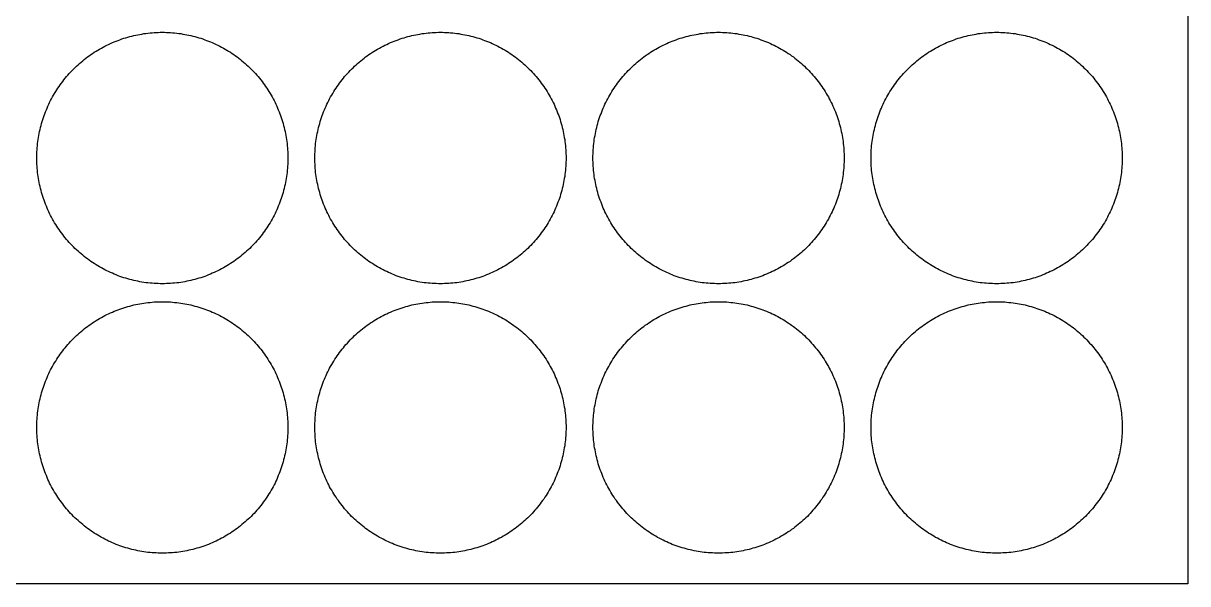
# Model space of a CAD drawing. Extents: x -114 to 114, y -152 to 152.
# Drawn here: x -15.5 to 114.3, y -152.4 to -90 of the extents above; entities that cross this region are included whole.
import ezdxf

# ---------------------------------------------------------------- set-up
doc = ezdxf.new("R2010")
doc.units = 0
doc.layers.get('0').update_dxf_attribs({"linetype": 'CONTINUOUS'})

msp = doc.modelspace()

# ---------------------------------------------------------------- linework, layer by layer
for points in [[(-114.3, -152.4), (-114.3, 152.4), (114.3, 152.4), (114.3, -152.4)], [(-14, -105), (-14, -104.77), (-13.99, -104.54), (-13.98, -104.31), (-13.97, -104.08), (-13.95, -103.85), (-13.93, -103.63), (-13.91, -103.4), (-13.88, -103.17), (-13.85, -102.94), (-13.81, -102.72), (-13.77, -102.49), (-13.73, -102.27), (-13.68, -102.04), (-13.63, -101.82), (-13.58, -101.6), (-13.52, -101.38), (-13.46, -101.15), (-13.4, -100.93), (-13.33, -100.72), (-13.26, -100.5), (-13.18, -100.28), (-13.1, -100.07), (-13.02, -99.85), (-12.93, -99.64), (-12.84, -99.43), (-12.75, -99.22), (-12.66, -99.01), (-12.56, -98.81), (-12.45, -98.6), (-12.35, -98.4), (-12.24, -98.2), (-12.12, -98), (-12.01, -97.8), (-11.89, -97.61), (-11.77, -97.41), (-11.64, -97.22), (-11.51, -97.03), (-11.38, -96.84), (-11.24, -96.66), (-11.11, -96.48), (-10.97, -96.3), (-10.82, -96.12), (-10.67, -95.94), (-10.53, -95.77), (-10.37, -95.6), (-10.22, -95.43), (-10.06, -95.26), (-9.9, -95.1), (-9.74, -94.94), (-9.57, -94.78), (-9.4, -94.63), (-9.23, -94.47), (-9.06, -94.32), (-8.88, -94.18), (-8.7, -94.03), (-8.52, -93.89), (-8.34, -93.75), (-8.15, -93.62), (-7.97, -93.49), (-7.78, -93.36), (-7.59, -93.23), (-7.39, -93.11), (-7.2, -92.99), (-7, -92.87), (-6.8, -92.76), (-6.6, -92.65), (-6.4, -92.55), (-6.19, -92.44), (-5.99, -92.34), (-5.78, -92.25), (-5.57, -92.15), (-5.36, -92.06), (-5.15, -91.98), (-4.93, -91.9), (-4.72, -91.82), (-4.5, -91.74), (-4.28, -91.67), (-4.06, -91.6), (-3.84, -91.54), (-3.62, -91.48), (-3.4, -91.42), (-3.18, -91.37), (-2.96, -91.31), (-2.73, -91.27), (-2.51, -91.23), (-2.28, -91.19), (-2.05, -91.15), (-1.83, -91.12), (-1.6, -91.09), (-1.37, -91.07), (-1.14, -91.05), (-0.92, -91.03), (-0.69, -91.02), (-0.46, -91.01), (-0.23, -91), (0, -91), (0.23, -91), (0.46, -91.01), (0.69, -91.02), (0.92, -91.03), (1.14, -91.05), (1.37, -91.07), (1.6, -91.09), (1.83, -91.12), (2.05, -91.15), (2.28, -91.19), (2.51, -91.23), (2.73, -91.27), (2.96, -91.31), (3.18, -91.37), (3.4, -91.42), (3.62, -91.48), (3.84, -91.54), (4.06, -91.6), (4.28, -91.67), (4.5, -91.74), (4.72, -91.82), (4.93, -91.9), (5.15, -91.98), (5.36, -92.06), (5.57, -92.15), (5.78, -92.25), (5.99, -92.34), (6.19, -92.44), (6.4, -92.55), (6.6, -92.65), (6.8, -92.76), (7, -92.87), (7.2, -92.99), (7.39, -93.11), (7.59, -93.23), (7.78, -93.36), (7.97, -93.49), (8.15, -93.62), (8.34, -93.75), (8.52, -93.89), (8.7, -94.03), (8.88, -94.18), (9.06, -94.32), (9.23, -94.47), (9.4, -94.63), (9.57, -94.78), (9.74, -94.94), (9.9, -95.1), (10.06, -95.26), (10.22, -95.43), (10.37, -95.6), (10.53, -95.77), (10.67, -95.94), (10.82, -96.12), (10.97, -96.3), (11.11, -96.48), (11.24, -96.66), (11.38, -96.84), (11.51, -97.03), (11.64, -97.22), (11.77, -97.41), (11.89, -97.61), (12.01, -97.8), (12.12, -98), (12.24, -98.2), (12.35, -98.4), (12.45, -98.6), (12.56, -98.81), (12.66, -99.01), (12.75, -99.22), (12.84, -99.43), (12.93, -99.64), (13.02, -99.85), (13.1, -100.07), (13.18, -100.28), (13.26, -100.5), (13.33, -100.72), (13.4, -100.93), (13.46, -101.15), (13.52, -101.38), (13.58, -101.6), (13.63, -101.82), (13.68, -102.04), (13.73, -102.27), (13.77, -102.49), (13.81, -102.72), (13.85, -102.94), (13.88, -103.17), (13.91, -103.4), (13.93, -103.63), (13.95, -103.85), (13.97, -104.08), (13.98, -104.31), (13.99, -104.54), (14, -104.77), (14, -105), (14, -105.23), (13.99, -105.46), (13.98, -105.69), (13.97, -105.91), (13.95, -106.14), (13.93, -106.37), (13.91, -106.6), (13.88, -106.83), (13.85, -107.05), (13.81, -107.28), (13.77, -107.5), (13.73, -107.73), (13.68, -107.95), (13.63, -108.18), (13.58, -108.4), (13.52, -108.62), (13.46, -108.84), (13.4, -109.06), (13.33, -109.28), (13.26, -109.5), (13.18, -109.71), (13.1, -109.93), (13.02, -110.14), (12.93, -110.36), (12.84, -110.57), (12.75, -110.78), (12.66, -110.98), (12.56, -111.19), (12.45, -111.4), (12.35, -111.6), (12.24, -111.8), (12.12, -112), (12.01, -112.2), (11.89, -112.39), (11.77, -112.59), (11.64, -112.78), (11.51, -112.97), (11.38, -113.15), (11.24, -113.34), (11.11, -113.52), (10.97, -113.7), (10.82, -113.88), (10.67, -114.06), (10.53, -114.23), (10.37, -114.4), (10.22, -114.57), (10.06, -114.73), (9.9, -114.9), (9.74, -115.06), (9.57, -115.22), (9.4, -115.37), (9.23, -115.52), (9.06, -115.67), (8.88, -115.82), (8.7, -115.96), (8.52, -116.11), (8.34, -116.24), (8.15, -116.38), (7.97, -116.51), (7.78, -116.64), (7.59, -116.76), (7.39, -116.89), (7.2, -117.01), (7, -117.12), (6.8, -117.24), (6.6, -117.35), (6.4, -117.45), (6.19, -117.55), (5.99, -117.65), (5.78, -117.75), (5.57, -117.84), (5.36, -117.93), (5.15, -118.02), (4.93, -118.1), (4.72, -118.18), (4.5, -118.25), (4.28, -118.33), (4.06, -118.39), (3.84, -118.46), (3.62, -118.52), (3.4, -118.58), (3.18, -118.63), (2.96, -118.68), (2.73, -118.73), (2.51, -118.77), (2.28, -118.81), (2.05, -118.85), (1.83, -118.88), (1.6, -118.91), (1.37, -118.93), (1.14, -118.95), (0.92, -118.97), (0.69, -118.98), (0.46, -118.99), (0.23, -119), (0, -119), (-0.23, -119), (-0.46, -118.99), (-0.69, -118.98), (-0.92, -118.97), (-1.14, -118.95), (-1.37, -118.93), (-1.6, -118.91), (-1.83, -118.88), (-2.05, -118.85), (-2.28, -118.81), (-2.51, -118.77), (-2.73, -118.73), (-2.96, -118.68), (-3.18, -118.63), (-3.4, -118.58), (-3.62, -118.52), (-3.84, -118.46), (-4.06, -118.39), (-4.28, -118.33), (-4.5, -118.25), (-4.72, -118.18), (-4.93, -118.1), (-5.15, -118.02), (-5.36, -117.93), (-5.57, -117.84), (-5.78, -117.75), (-5.99, -117.65), (-6.19, -117.55), (-6.4, -117.45), (-6.6, -117.35), (-6.8, -117.24), (-7, -117.12), (-7.2, -117.01), (-7.39, -116.89), (-7.59, -116.76), (-7.78, -116.64), (-7.97, -116.51), (-8.15, -116.38), (-8.34, -116.24), (-8.52, -116.11), (-8.7, -115.96), (-8.88, -115.82), (-9.06, -115.67), (-9.23, -115.52), (-9.4, -115.37), (-9.57, -115.22), (-9.74, -115.06), (-9.9, -114.9), (-10.06, -114.73), (-10.22, -114.57), (-10.37, -114.4), (-10.53, -114.23), (-10.67, -114.06), (-10.82, -113.88), (-10.97, -113.7), (-11.11, -113.52), (-11.24, -113.34), (-11.38, -113.15), (-11.51, -112.97), (-11.64, -112.78), (-11.77, -112.59), (-11.89, -112.39), (-12.01, -112.2), (-12.12, -112), (-12.24, -111.8), (-12.35, -111.6), (-12.45, -111.4), (-12.56, -111.19), (-12.66, -110.98), (-12.75, -110.78), (-12.84, -110.57), (-12.93, -110.36), (-13.02, -110.14), (-13.1, -109.93), (-13.18, -109.71), (-13.26, -109.5), (-13.33, -109.28), (-13.4, -109.06), (-13.46, -108.84), (-13.52, -108.62), (-13.58, -108.4), (-13.63, -108.18), (-13.68, -107.95), (-13.73, -107.73), (-13.77, -107.5), (-13.81, -107.28), (-13.85, -107.05), (-13.88, -106.83), (-13.91, -106.6), (-13.93, -106.37), (-13.95, -106.14), (-13.97, -105.91), (-13.98, -105.69), (-13.99, -105.46), (-14, -105.23)], [(17, -105), (17, -104.77), (17.01, -104.54), (17.02, -104.31), (17.03, -104.08), (17.05, -103.85), (17.07, -103.63), (17.09, -103.4), (17.12, -103.17), (17.15, -102.94), (17.19, -102.72), (17.23, -102.49), (17.27, -102.27), (17.32, -102.04), (17.37, -101.82), (17.42, -101.6), (17.48, -101.38), (17.54, -101.15), (17.6, -100.93), (17.67, -100.72), (17.74, -100.5), (17.82, -100.28), (17.9, -100.07), (17.98, -99.85), (18.07, -99.64), (18.15, -99.43), (18.25, -99.22), (18.34, -99.01), (18.44, -98.81), (18.55, -98.6), (18.65, -98.4), (18.76, -98.2), (18.88, -98), (18.99, -97.8), (19.11, -97.61), (19.23, -97.41), (19.36, -97.22), (19.49, -97.03), (19.62, -96.84), (19.75, -96.66), (19.89, -96.48), (20.03, -96.3), (20.18, -96.12), (20.32, -95.94), (20.47, -95.77), (20.63, -95.6), (20.78, -95.43), (20.94, -95.26), (21.1, -95.1), (21.26, -94.94), (21.43, -94.78), (21.6, -94.63), (21.77, -94.47), (21.94, -94.32), (22.12, -94.18), (22.3, -94.03), (22.48, -93.89), (22.66, -93.75), (22.84, -93.62), (23.03, -93.49), (23.22, -93.36), (23.41, -93.23), (23.61, -93.11), (23.8, -92.99), (24, -92.87), (24.2, -92.76), (24.4, -92.65), (24.6, -92.55), (24.81, -92.44), (25.01, -92.34), (25.22, -92.25), (25.43, -92.15), (25.64, -92.06), (25.85, -91.98), (26.07, -91.9), (26.28, -91.82), (26.5, -91.74), (26.72, -91.67), (26.94, -91.6), (27.16, -91.54), (27.38, -91.48), (27.6, -91.42), (27.82, -91.37), (28.04, -91.31), (28.27, -91.27), (28.49, -91.23), (28.72, -91.19), (28.95, -91.15), (29.17, -91.12), (29.4, -91.09), (29.63, -91.07), (29.86, -91.05), (30.08, -91.03), (30.31, -91.02), (30.54, -91.01), (30.77, -91), (31, -91), (31.23, -91), (31.46, -91.01), (31.69, -91.02), (31.92, -91.03), (32.14, -91.05), (32.37, -91.07), (32.6, -91.09), (32.83, -91.12), (33.05, -91.15), (33.28, -91.19), (33.51, -91.23), (33.73, -91.27), (33.95, -91.31), (34.18, -91.37), (34.4, -91.42), (34.62, -91.48), (34.84, -91.54), (35.06, -91.6), (35.28, -91.67), (35.5, -91.74), (35.72, -91.82), (35.93, -91.9), (36.14, -91.98), (36.36, -92.06), (36.57, -92.15), (36.78, -92.25), (36.99, -92.34), (37.19, -92.44), (37.4, -92.55), (37.6, -92.65), (37.8, -92.76), (38, -92.87), (38.2, -92.99), (38.39, -93.11), (38.59, -93.23), (38.78, -93.36), (38.97, -93.49), (39.15, -93.62), (39.34, -93.75), (39.52, -93.89), (39.7, -94.03), (39.88, -94.18), (40.06, -94.32), (40.23, -94.47), (40.4, -94.63), (40.57, -94.78), (40.74, -94.94), (40.9, -95.1), (41.06, -95.26), (41.22, -95.43), (41.37, -95.6), (41.52, -95.77), (41.67, -95.94), (41.82, -96.12), (41.97, -96.3), (42.11, -96.48), (42.24, -96.66), (42.38, -96.84), (42.51, -97.03), (42.64, -97.22), (42.77, -97.41), (42.89, -97.61), (43.01, -97.8), (43.12, -98), (43.24, -98.2), (43.35, -98.4), (43.45, -98.6), (43.56, -98.81), (43.66, -99.01), (43.75, -99.22), (43.84, -99.43), (43.93, -99.64), (44.02, -99.85), (44.1, -100.07), (44.18, -100.28), (44.26, -100.5), (44.33, -100.72), (44.4, -100.93), (44.46, -101.15), (44.52, -101.38), (44.58, -101.6), (44.63, -101.82), (44.68, -102.04), (44.73, -102.27), (44.77, -102.49), (44.81, -102.72), (44.85, -102.94), (44.88, -103.17), (44.91, -103.4), (44.93, -103.63), (44.95, -103.85), (44.97, -104.08), (44.98, -104.31), (44.99, -104.54), (45, -104.77), (45, -105), (45, -105.23), (44.99, -105.46), (44.98, -105.69), (44.97, -105.91), (44.95, -106.14), (44.93, -106.37), (44.91, -106.6), (44.88, -106.83), (44.85, -107.05), (44.81, -107.28), (44.77, -107.5), (44.73, -107.73), (44.68, -107.95), (44.63, -108.18), (44.58, -108.4), (44.52, -108.62), (44.46, -108.84), (44.4, -109.06), (44.33, -109.28), (44.26, -109.5), (44.18, -109.71), (44.1, -109.93), (44.02, -110.14), (43.93, -110.36), (43.84, -110.57), (43.75, -110.78), (43.66, -110.98), (43.56, -111.19), (43.45, -111.4), (43.35, -111.6), (43.24, -111.8), (43.12, -112), (43.01, -112.2), (42.89, -112.39), (42.77, -112.59), (42.64, -112.78), (42.51, -112.97), (42.38, -113.15), (42.24, -113.34), (42.11, -113.52), (41.97, -113.7), (41.82, -113.88), (41.67, -114.06), (41.52, -114.23), (41.37, -114.4), (41.22, -114.57), (41.06, -114.73), (40.9, -114.9), (40.74, -115.06), (40.57, -115.22), (40.4, -115.37), (40.23, -115.52), (40.06, -115.67), (39.88, -115.82), (39.7, -115.96), (39.52, -116.11), (39.34, -116.24), (39.15, -116.38), (38.97, -116.51), (38.78, -116.64), (38.59, -116.76), (38.39, -116.89), (38.2, -117.01), (38, -117.12), (37.8, -117.24), (37.6, -117.35), (37.4, -117.45), (37.19, -117.55), (36.99, -117.65), (36.78, -117.75), (36.57, -117.84), (36.36, -117.93), (36.14, -118.02), (35.93, -118.1), (35.72, -118.18), (35.5, -118.25), (35.28, -118.33), (35.06, -118.39), (34.84, -118.46), (34.62, -118.52), (34.4, -118.58), (34.18, -118.63), (33.95, -118.68), (33.73, -118.73), (33.51, -118.77), (33.28, -118.81), (33.05, -118.85), (32.83, -118.88), (32.6, -118.91), (32.37, -118.93), (32.14, -118.95), (31.92, -118.97), (31.69, -118.98), (31.46, -118.99), (31.23, -119), (31, -119), (30.77, -119), (30.54, -118.99), (30.31, -118.98), (30.08, -118.97), (29.86, -118.95), (29.63, -118.93), (29.4, -118.91), (29.17, -118.88), (28.95, -118.85), (28.72, -118.81), (28.49, -118.77), (28.27, -118.73), (28.04, -118.68), (27.82, -118.63), (27.6, -118.58), (27.38, -118.52), (27.16, -118.46), (26.94, -118.39), (26.72, -118.33), (26.5, -118.25), (26.28, -118.18), (26.07, -118.1), (25.85, -118.02), (25.64, -117.93), (25.43, -117.84), (25.22, -117.75), (25.01, -117.65), (24.81, -117.55), (24.6, -117.45), (24.4, -117.35), (24.2, -117.24), (24, -117.12), (23.8, -117.01), (23.61, -116.89), (23.41, -116.76), (23.22, -116.64), (23.03, -116.51), (22.84, -116.38), (22.66, -116.24), (22.48, -116.11), (22.3, -115.96), (22.12, -115.82), (21.94, -115.67), (21.77, -115.52), (21.6, -115.37), (21.43, -115.22), (21.26, -115.06), (21.1, -114.9), (20.94, -114.73), (20.78, -114.57), (20.63, -114.4), (20.47, -114.23), (20.32, -114.06), (20.18, -113.88), (20.03, -113.7), (19.89, -113.52), (19.75, -113.34), (19.62, -113.15), (19.49, -112.97), (19.36, -112.78), (19.23, -112.59), (19.11, -112.39), (18.99, -112.2), (18.88, -112), (18.76, -111.8), (18.65, -111.6), (18.55, -111.4), (18.44, -111.19), (18.34, -110.98), (18.25, -110.78), (18.15, -110.57), (18.07, -110.36), (17.98, -110.14), (17.9, -109.93), (17.82, -109.71), (17.74, -109.5), (17.67, -109.28), (17.6, -109.06), (17.54, -108.84), (17.48, -108.62), (17.42, -108.4), (17.37, -108.18), (17.32, -107.95), (17.27, -107.73), (17.23, -107.5), (17.19, -107.28), (17.15, -107.05), (17.12, -106.83), (17.09, -106.6), (17.07, -106.37), (17.05, -106.14), (17.03, -105.91), (17.02, -105.69), (17.01, -105.46), (17, -105.23)], [(48, -105), (48, -104.77), (48.01, -104.54), (48.02, -104.31), (48.03, -104.08), (48.05, -103.85), (48.07, -103.63), (48.09, -103.4), (48.12, -103.17), (48.15, -102.94), (48.19, -102.72), (48.23, -102.49), (48.27, -102.27), (48.32, -102.04), (48.37, -101.82), (48.42, -101.6), (48.48, -101.38), (48.54, -101.15), (48.6, -100.93), (48.67, -100.72), (48.74, -100.5), (48.82, -100.28), (48.9, -100.07), (48.98, -99.85), (49.07, -99.64), (49.15, -99.43), (49.25, -99.22), (49.34, -99.01), (49.44, -98.81), (49.55, -98.6), (49.65, -98.4), (49.76, -98.2), (49.88, -98), (49.99, -97.8), (50.11, -97.61), (50.23, -97.41), (50.36, -97.22), (50.49, -97.03), (50.62, -96.84), (50.75, -96.66), (50.89, -96.48), (51.03, -96.3), (51.18, -96.12), (51.32, -95.94), (51.47, -95.77), (51.63, -95.6), (51.78, -95.43), (51.94, -95.26), (52.1, -95.1), (52.26, -94.94), (52.43, -94.78), (52.6, -94.63), (52.77, -94.47), (52.94, -94.32), (53.12, -94.18), (53.3, -94.03), (53.48, -93.89), (53.66, -93.75), (53.84, -93.62), (54.03, -93.49), (54.22, -93.36), (54.41, -93.23), (54.61, -93.11), (54.8, -92.99), (55, -92.87), (55.2, -92.76), (55.4, -92.65), (55.6, -92.55), (55.81, -92.44), (56.01, -92.34), (56.22, -92.25), (56.43, -92.15), (56.64, -92.06), (56.85, -91.98), (57.07, -91.9), (57.28, -91.82), (57.5, -91.74), (57.72, -91.67), (57.94, -91.6), (58.16, -91.54), (58.38, -91.48), (58.6, -91.42), (58.82, -91.37), (59.04, -91.31), (59.27, -91.27), (59.49, -91.23), (59.72, -91.19), (59.95, -91.15), (60.17, -91.12), (60.4, -91.09), (60.63, -91.07), (60.86, -91.05), (61.08, -91.03), (61.31, -91.02), (61.54, -91.01), (61.77, -91), (62, -91), (62.23, -91), (62.46, -91.01), (62.69, -91.02), (62.91, -91.03), (63.14, -91.05), (63.37, -91.07), (63.6, -91.09), (63.83, -91.12), (64.05, -91.15), (64.28, -91.19), (64.51, -91.23), (64.73, -91.27), (64.95, -91.31), (65.18, -91.37), (65.4, -91.42), (65.62, -91.48), (65.84, -91.54), (66.06, -91.6), (66.28, -91.67), (66.5, -91.74), (66.72, -91.82), (66.93, -91.9), (67.14, -91.98), (67.36, -92.06), (67.57, -92.15), (67.78, -92.25), (67.98, -92.34), (68.19, -92.44), (68.4, -92.55), (68.6, -92.65), (68.8, -92.76), (69, -92.87), (69.2, -92.99), (69.39, -93.11), (69.59, -93.23), (69.78, -93.36), (69.97, -93.49), (70.15, -93.62), (70.34, -93.75), (70.52, -93.89), (70.7, -94.03), (70.88, -94.18), (71.06, -94.32), (71.23, -94.47), (71.4, -94.63), (71.57, -94.78), (71.73, -94.94), (71.9, -95.1), (72.06, -95.26), (72.22, -95.43), (72.37, -95.6), (72.52, -95.77), (72.67, -95.94), (72.82, -96.12), (72.96, -96.3), (73.11, -96.48), (73.24, -96.66), (73.38, -96.84), (73.51, -97.03), (73.64, -97.22), (73.77, -97.41), (73.89, -97.61), (74.01, -97.8), (74.12, -98), (74.24, -98.2), (74.35, -98.4), (74.45, -98.6), (74.56, -98.81), (74.65, -99.01), (74.75, -99.22), (74.84, -99.43), (74.93, -99.64), (75.02, -99.85), (75.1, -100.07), (75.18, -100.28), (75.26, -100.5), (75.33, -100.72), (75.4, -100.93), (75.46, -101.15), (75.52, -101.38), (75.58, -101.6), (75.63, -101.82), (75.68, -102.04), (75.73, -102.27), (75.77, -102.49), (75.81, -102.72), (75.85, -102.94), (75.88, -103.17), (75.91, -103.4), (75.93, -103.63), (75.95, -103.85), (75.97, -104.08), (75.98, -104.31), (75.99, -104.54), (76, -104.77), (76, -105), (76, -105.23), (75.99, -105.46), (75.98, -105.69), (75.97, -105.91), (75.95, -106.14), (75.93, -106.37), (75.91, -106.6), (75.88, -106.83), (75.85, -107.05), (75.81, -107.28), (75.77, -107.5), (75.73, -107.73), (75.68, -107.95), (75.63, -108.18), (75.58, -108.4), (75.52, -108.62), (75.46, -108.84), (75.4, -109.06), (75.33, -109.28), (75.26, -109.5), (75.18, -109.71), (75.1, -109.93), (75.02, -110.14), (74.93, -110.36), (74.84, -110.57), (74.75, -110.78), (74.65, -110.98), (74.56, -111.19), (74.45, -111.4), (74.35, -111.6), (74.24, -111.8), (74.12, -112), (74.01, -112.2), (73.89, -112.39), (73.77, -112.59), (73.64, -112.78), (73.51, -112.97), (73.38, -113.15), (73.24, -113.34), (73.11, -113.52), (72.96, -113.7), (72.82, -113.88), (72.67, -114.06), (72.52, -114.23), (72.37, -114.4), (72.22, -114.57), (72.06, -114.73), (71.9, -114.9), (71.73, -115.06), (71.57, -115.22), (71.4, -115.37), (71.23, -115.52), (71.06, -115.67), (70.88, -115.82), (70.7, -115.96), (70.52, -116.11), (70.34, -116.24), (70.15, -116.38), (69.97, -116.51), (69.78, -116.64), (69.59, -116.76), (69.39, -116.89), (69.2, -117.01), (69, -117.12), (68.8, -117.24), (68.6, -117.35), (68.4, -117.45), (68.19, -117.55), (67.98, -117.65), (67.78, -117.75), (67.57, -117.84), (67.36, -117.93), (67.14, -118.02), (66.93, -118.1), (66.72, -118.18), (66.5, -118.25), (66.28, -118.33), (66.06, -118.39), (65.84, -118.46), (65.62, -118.52), (65.4, -118.58), (65.18, -118.63), (64.95, -118.68), (64.73, -118.73), (64.51, -118.77), (64.28, -118.81), (64.05, -118.85), (63.83, -118.88), (63.6, -118.91), (63.37, -118.93), (63.14, -118.95), (62.91, -118.97), (62.69, -118.98), (62.46, -118.99), (62.23, -119), (62, -119), (61.77, -119), (61.54, -118.99), (61.31, -118.98), (61.08, -118.97), (60.86, -118.95), (60.63, -118.93), (60.4, -118.91), (60.17, -118.88), (59.95, -118.85), (59.72, -118.81), (59.49, -118.77), (59.27, -118.73), (59.04, -118.68), (58.82, -118.63), (58.6, -118.58), (58.38, -118.52), (58.16, -118.46), (57.94, -118.39), (57.72, -118.33), (57.5, -118.25), (57.28, -118.18), (57.07, -118.1), (56.85, -118.02), (56.64, -117.93), (56.43, -117.84), (56.22, -117.75), (56.01, -117.65), (55.81, -117.55), (55.6, -117.45), (55.4, -117.35), (55.2, -117.24), (55, -117.12), (54.8, -117.01), (54.61, -116.89), (54.41, -116.76), (54.22, -116.64), (54.03, -116.51), (53.84, -116.38), (53.66, -116.24), (53.48, -116.11), (53.3, -115.96), (53.12, -115.82), (52.94, -115.67), (52.77, -115.52), (52.6, -115.37), (52.43, -115.22), (52.26, -115.06), (52.1, -114.9), (51.94, -114.73), (51.78, -114.57), (51.63, -114.4), (51.47, -114.23), (51.32, -114.06), (51.18, -113.88), (51.03, -113.7), (50.89, -113.52), (50.75, -113.34), (50.62, -113.15), (50.49, -112.97), (50.36, -112.78), (50.23, -112.59), (50.11, -112.39), (49.99, -112.2), (49.88, -112), (49.76, -111.8), (49.65, -111.6), (49.55, -111.4), (49.44, -111.19), (49.34, -110.98), (49.25, -110.78), (49.15, -110.57), (49.07, -110.36), (48.98, -110.14), (48.9, -109.93), (48.82, -109.71), (48.74, -109.5), (48.67, -109.28), (48.6, -109.06), (48.54, -108.84), (48.48, -108.62), (48.42, -108.4), (48.37, -108.18), (48.32, -107.95), (48.27, -107.73), (48.23, -107.5), (48.19, -107.28), (48.15, -107.05), (48.12, -106.83), (48.09, -106.6), (48.07, -106.37), (48.05, -106.14), (48.03, -105.91), (48.02, -105.69), (48.01, -105.46), (48, -105.23)], [(79, -105), (79, -104.77), (79.01, -104.54), (79.02, -104.31), (79.03, -104.08), (79.05, -103.85), (79.07, -103.63), (79.09, -103.4), (79.12, -103.17), (79.15, -102.94), (79.19, -102.72), (79.23, -102.49), (79.27, -102.27), (79.32, -102.04), (79.37, -101.82), (79.42, -101.6), (79.48, -101.38), (79.54, -101.15), (79.6, -100.93), (79.67, -100.72), (79.74, -100.5), (79.82, -100.28), (79.9, -100.07), (79.98, -99.85), (80.06, -99.64), (80.15, -99.43), (80.25, -99.22), (80.34, -99.01), (80.44, -98.81), (80.55, -98.6), (80.65, -98.4), (80.76, -98.2), (80.87, -98), (80.99, -97.8), (81.11, -97.61), (81.23, -97.41), (81.36, -97.22), (81.49, -97.03), (81.62, -96.84), (81.75, -96.66), (81.89, -96.48), (82.03, -96.3), (82.18, -96.12), (82.32, -95.94), (82.47, -95.77), (82.63, -95.6), (82.78, -95.43), (82.94, -95.26), (83.1, -95.1), (83.26, -94.94), (83.43, -94.78), (83.6, -94.63), (83.77, -94.47), (83.94, -94.32), (84.12, -94.18), (84.3, -94.03), (84.48, -93.89), (84.66, -93.75), (84.84, -93.62), (85.03, -93.49), (85.22, -93.36), (85.41, -93.23), (85.61, -93.11), (85.8, -92.99), (86, -92.87), (86.2, -92.76), (86.4, -92.65), (86.6, -92.55), (86.81, -92.44), (87.01, -92.34), (87.22, -92.25), (87.43, -92.15), (87.64, -92.06), (87.85, -91.98), (88.07, -91.9), (88.28, -91.82), (88.5, -91.74), (88.72, -91.67), (88.94, -91.6), (89.15, -91.54), (89.38, -91.48), (89.6, -91.42), (89.82, -91.37), (90.04, -91.31), (90.27, -91.27), (90.49, -91.23), (90.72, -91.19), (90.94, -91.15), (91.17, -91.12), (91.4, -91.09), (91.63, -91.07), (91.85, -91.05), (92.08, -91.03), (92.31, -91.02), (92.54, -91.01), (92.77, -91), (93, -91), (93.23, -91), (93.46, -91.01), (93.69, -91.02), (93.91, -91.03), (94.14, -91.05), (94.37, -91.07), (94.6, -91.09), (94.83, -91.12), (95.05, -91.15), (95.28, -91.19), (95.5, -91.23), (95.73, -91.27), (95.95, -91.31), (96.18, -91.37), (96.4, -91.42), (96.62, -91.48), (96.84, -91.54), (97.06, -91.6), (97.28, -91.67), (97.5, -91.74), (97.71, -91.82), (97.93, -91.9), (98.14, -91.98), (98.36, -92.06), (98.57, -92.15), (98.78, -92.25), (98.98, -92.34), (99.19, -92.44), (99.4, -92.55), (99.6, -92.65), (99.8, -92.76), (100, -92.87), (100.2, -92.99), (100.39, -93.11), (100.59, -93.23), (100.78, -93.36), (100.97, -93.49), (101.15, -93.62), (101.34, -93.75), (101.52, -93.89), (101.7, -94.03), (101.88, -94.18), (102.06, -94.32), (102.23, -94.47), (102.4, -94.63), (102.57, -94.78), (102.73, -94.94), (102.9, -95.1), (103.06, -95.26), (103.22, -95.43), (103.37, -95.6), (103.52, -95.77), (103.67, -95.94), (103.82, -96.12), (103.96, -96.3), (104.11, -96.48), (104.24, -96.66), (104.38, -96.84), (104.51, -97.03), (104.64, -97.22), (104.76, -97.41), (104.89, -97.61), (105.01, -97.8), (105.12, -98), (105.24, -98.2), (105.35, -98.4), (105.45, -98.6), (105.55, -98.81), (105.65, -99.01), (105.75, -99.22), (105.84, -99.43), (105.93, -99.64), (106.02, -99.85), (106.1, -100.07), (106.18, -100.28), (106.25, -100.5), (106.33, -100.72), (106.39, -100.93), (106.46, -101.15), (106.52, -101.38), (106.58, -101.6), (106.63, -101.82), (106.68, -102.04), (106.73, -102.27), (106.77, -102.49), (106.81, -102.72), (106.85, -102.94), (106.88, -103.17), (106.91, -103.4), (106.93, -103.63), (106.95, -103.85), (106.97, -104.08), (106.98, -104.31), (106.99, -104.54), (107, -104.77), (107, -105), (107, -105.23), (106.99, -105.46), (106.98, -105.69), (106.97, -105.91), (106.95, -106.14), (106.93, -106.37), (106.91, -106.6), (106.88, -106.83), (106.85, -107.05), (106.81, -107.28), (106.77, -107.5), (106.73, -107.73), (106.68, -107.95), (106.63, -108.18), (106.58, -108.4), (106.52, -108.62), (106.46, -108.84), (106.39, -109.06), (106.33, -109.28), (106.25, -109.5), (106.18, -109.71), (106.1, -109.93), (106.02, -110.14), (105.93, -110.36), (105.84, -110.57), (105.75, -110.78), (105.65, -110.98), (105.55, -111.19), (105.45, -111.4), (105.35, -111.6), (105.24, -111.8), (105.12, -112), (105.01, -112.2), (104.89, -112.39), (104.76, -112.59), (104.64, -112.78), (104.51, -112.97), (104.38, -113.15), (104.24, -113.34), (104.11, -113.52), (103.96, -113.7), (103.82, -113.88), (103.67, -114.06), (103.52, -114.23), (103.37, -114.4), (103.22, -114.57), (103.06, -114.73), (102.9, -114.9), (102.73, -115.06), (102.57, -115.22), (102.4, -115.37), (102.23, -115.52), (102.06, -115.67), (101.88, -115.82), (101.7, -115.96), (101.52, -116.11), (101.34, -116.24), (101.15, -116.38), (100.97, -116.51), (100.78, -116.64), (100.59, -116.76), (100.39, -116.89), (100.2, -117.01), (100, -117.12), (99.8, -117.24), (99.6, -117.35), (99.4, -117.45), (99.19, -117.55), (98.98, -117.65), (98.78, -117.75), (98.57, -117.84), (98.36, -117.93), (98.14, -118.02), (97.93, -118.1), (97.71, -118.18), (97.5, -118.25), (97.28, -118.33), (97.06, -118.39), (96.84, -118.46), (96.62, -118.52), (96.4, -118.58), (96.18, -118.63), (95.95, -118.68), (95.73, -118.73), (95.5, -118.77), (95.28, -118.81), (95.05, -118.85), (94.83, -118.88), (94.6, -118.91), (94.37, -118.93), (94.14, -118.95), (93.91, -118.97), (93.69, -118.98), (93.46, -118.99), (93.23, -119), (93, -119), (92.77, -119), (92.54, -118.99), (92.31, -118.98), (92.08, -118.97), (91.85, -118.95), (91.63, -118.93), (91.4, -118.91), (91.17, -118.88), (90.94, -118.85), (90.72, -118.81), (90.49, -118.77), (90.27, -118.73), (90.04, -118.68), (89.82, -118.63), (89.6, -118.58), (89.38, -118.52), (89.15, -118.46), (88.94, -118.39), (88.72, -118.33), (88.5, -118.25), (88.28, -118.18), (88.07, -118.1), (87.85, -118.02), (87.64, -117.93), (87.43, -117.84), (87.22, -117.75), (87.01, -117.65), (86.81, -117.55), (86.6, -117.45), (86.4, -117.35), (86.2, -117.24), (86, -117.12), (85.8, -117.01), (85.61, -116.89), (85.41, -116.76), (85.22, -116.64), (85.03, -116.51), (84.84, -116.38), (84.66, -116.24), (84.48, -116.11), (84.3, -115.96), (84.12, -115.82), (83.94, -115.67), (83.77, -115.52), (83.6, -115.37), (83.43, -115.22), (83.26, -115.06), (83.1, -114.9), (82.94, -114.73), (82.78, -114.57), (82.63, -114.4), (82.47, -114.23), (82.32, -114.06), (82.18, -113.88), (82.03, -113.7), (81.89, -113.52), (81.75, -113.34), (81.62, -113.15), (81.49, -112.97), (81.36, -112.78), (81.23, -112.59), (81.11, -112.39), (80.99, -112.2), (80.87, -112), (80.76, -111.8), (80.65, -111.6), (80.55, -111.4), (80.44, -111.19), (80.34, -110.98), (80.25, -110.78), (80.15, -110.57), (80.06, -110.36), (79.98, -110.14), (79.9, -109.93), (79.82, -109.71), (79.74, -109.5), (79.67, -109.28), (79.6, -109.06), (79.54, -108.84), (79.48, -108.62), (79.42, -108.4), (79.37, -108.18), (79.32, -107.95), (79.27, -107.73), (79.23, -107.5), (79.19, -107.28), (79.15, -107.05), (79.12, -106.83), (79.09, -106.6), (79.07, -106.37), (79.05, -106.14), (79.03, -105.91), (79.02, -105.69), (79.01, -105.46), (79, -105.23)], [(-14, -135), (-14, -134.77), (-13.99, -134.54), (-13.98, -134.31), (-13.97, -134.08), (-13.95, -133.85), (-13.93, -133.63), (-13.91, -133.4), (-13.88, -133.17), (-13.85, -132.94), (-13.81, -132.72), (-13.77, -132.49), (-13.73, -132.27), (-13.68, -132.04), (-13.63, -131.82), (-13.58, -131.6), (-13.52, -131.37), (-13.46, -131.15), (-13.4, -130.93), (-13.33, -130.72), (-13.26, -130.5), (-13.18, -130.28), (-13.1, -130.07), (-13.02, -129.85), (-12.93, -129.64), (-12.84, -129.43), (-12.75, -129.22), (-12.66, -129.01), (-12.56, -128.81), (-12.45, -128.6), (-12.35, -128.4), (-12.24, -128.2), (-12.12, -128), (-12.01, -127.8), (-11.89, -127.61), (-11.77, -127.41), (-11.64, -127.22), (-11.51, -127.03), (-11.38, -126.84), (-11.24, -126.66), (-11.11, -126.48), (-10.97, -126.3), (-10.82, -126.12), (-10.67, -125.94), (-10.53, -125.77), (-10.37, -125.6), (-10.22, -125.43), (-10.06, -125.26), (-9.9, -125.1), (-9.74, -124.94), (-9.57, -124.78), (-9.4, -124.63), (-9.23, -124.47), (-9.06, -124.32), (-8.88, -124.18), (-8.7, -124.03), (-8.52, -123.89), (-8.34, -123.75), (-8.15, -123.62), (-7.97, -123.49), (-7.78, -123.36), (-7.59, -123.23), (-7.39, -123.11), (-7.2, -122.99), (-7, -122.87), (-6.8, -122.76), (-6.6, -122.65), (-6.4, -122.54), (-6.19, -122.44), (-5.99, -122.34), (-5.78, -122.25), (-5.57, -122.15), (-5.36, -122.06), (-5.15, -121.98), (-4.93, -121.9), (-4.72, -121.82), (-4.5, -121.74), (-4.28, -121.67), (-4.06, -121.6), (-3.84, -121.54), (-3.62, -121.48), (-3.4, -121.42), (-3.18, -121.36), (-2.96, -121.31), (-2.73, -121.27), (-2.51, -121.22), (-2.28, -121.19), (-2.05, -121.15), (-1.83, -121.12), (-1.6, -121.09), (-1.37, -121.07), (-1.14, -121.04), (-0.92, -121.03), (-0.69, -121.01), (-0.46, -121.01), (-0.23, -121), (0, -121), (0.23, -121), (0.46, -121.01), (0.69, -121.01), (0.92, -121.03), (1.14, -121.04), (1.37, -121.07), (1.6, -121.09), (1.83, -121.12), (2.05, -121.15), (2.28, -121.19), (2.51, -121.22), (2.73, -121.27), (2.96, -121.31), (3.18, -121.36), (3.4, -121.42), (3.62, -121.48), (3.84, -121.54), (4.06, -121.6), (4.28, -121.67), (4.5, -121.74), (4.72, -121.82), (4.93, -121.9), (5.15, -121.98), (5.36, -122.06), (5.57, -122.15), (5.78, -122.25), (5.99, -122.34), (6.19, -122.44), (6.4, -122.54), (6.6, -122.65), (6.8, -122.76), (7, -122.87), (7.2, -122.99), (7.39, -123.11), (7.59, -123.23), (7.78, -123.36), (7.97, -123.49), (8.15, -123.62), (8.34, -123.75), (8.52, -123.89), (8.7, -124.03), (8.88, -124.18), (9.06, -124.32), (9.23, -124.47), (9.4, -124.63), (9.57, -124.78), (9.74, -124.94), (9.9, -125.1), (10.06, -125.26), (10.22, -125.43), (10.37, -125.6), (10.53, -125.77), (10.67, -125.94), (10.82, -126.12), (10.97, -126.3), (11.11, -126.48), (11.24, -126.66), (11.38, -126.84), (11.51, -127.03), (11.64, -127.22), (11.77, -127.41), (11.89, -127.61), (12.01, -127.8), (12.12, -128), (12.24, -128.2), (12.35, -128.4), (12.45, -128.6), (12.56, -128.81), (12.66, -129.01), (12.75, -129.22), (12.84, -129.43), (12.93, -129.64), (13.02, -129.85), (13.1, -130.07), (13.18, -130.28), (13.26, -130.5), (13.33, -130.72), (13.4, -130.93), (13.46, -131.15), (13.52, -131.37), (13.58, -131.6), (13.63, -131.82), (13.68, -132.04), (13.73, -132.27), (13.77, -132.49), (13.81, -132.72), (13.85, -132.94), (13.88, -133.17), (13.91, -133.4), (13.93, -133.63), (13.95, -133.85), (13.97, -134.08), (13.98, -134.31), (13.99, -134.54), (14, -134.77), (14, -135), (14, -135.23), (13.99, -135.46), (13.98, -135.69), (13.97, -135.91), (13.95, -136.14), (13.93, -136.37), (13.91, -136.6), (13.88, -136.83), (13.85, -137.05), (13.81, -137.28), (13.77, -137.5), (13.73, -137.73), (13.68, -137.95), (13.63, -138.18), (13.58, -138.4), (13.52, -138.62), (13.46, -138.84), (13.4, -139.06), (13.33, -139.28), (13.26, -139.5), (13.18, -139.71), (13.1, -139.93), (13.02, -140.14), (12.93, -140.36), (12.84, -140.57), (12.75, -140.78), (12.66, -140.98), (12.56, -141.19), (12.45, -141.39), (12.35, -141.6), (12.24, -141.8), (12.12, -142), (12.01, -142.2), (11.89, -142.39), (11.77, -142.58), (11.64, -142.78), (11.51, -142.97), (11.38, -143.15), (11.24, -143.34), (11.11, -143.52), (10.97, -143.7), (10.82, -143.88), (10.67, -144.05), (10.53, -144.23), (10.37, -144.4), (10.22, -144.57), (10.06, -144.73), (9.9, -144.9), (9.74, -145.06), (9.57, -145.22), (9.4, -145.37), (9.23, -145.52), (9.06, -145.67), (8.88, -145.82), (8.7, -145.96), (8.52, -146.1), (8.34, -146.24), (8.15, -146.38), (7.97, -146.51), (7.78, -146.64), (7.59, -146.76), (7.39, -146.89), (7.2, -147.01), (7, -147.12), (6.8, -147.24), (6.6, -147.34), (6.4, -147.45), (6.19, -147.55), (5.99, -147.65), (5.78, -147.75), (5.57, -147.84), (5.36, -147.93), (5.15, -148.02), (4.93, -148.1), (4.72, -148.18), (4.5, -148.25), (4.28, -148.33), (4.06, -148.39), (3.84, -148.46), (3.62, -148.52), (3.4, -148.58), (3.18, -148.63), (2.96, -148.68), (2.73, -148.73), (2.51, -148.77), (2.28, -148.81), (2.05, -148.85), (1.83, -148.88), (1.6, -148.91), (1.37, -148.93), (1.14, -148.95), (0.92, -148.97), (0.69, -148.98), (0.46, -148.99), (0.23, -149), (0, -149), (-0.23, -149), (-0.46, -148.99), (-0.69, -148.98), (-0.92, -148.97), (-1.14, -148.95), (-1.37, -148.93), (-1.6, -148.91), (-1.83, -148.88), (-2.05, -148.85), (-2.28, -148.81), (-2.51, -148.77), (-2.73, -148.73), (-2.96, -148.68), (-3.18, -148.63), (-3.4, -148.58), (-3.62, -148.52), (-3.84, -148.46), (-4.06, -148.39), (-4.28, -148.33), (-4.5, -148.25), (-4.72, -148.18), (-4.93, -148.1), (-5.15, -148.02), (-5.36, -147.93), (-5.57, -147.84), (-5.78, -147.75), (-5.99, -147.65), (-6.19, -147.55), (-6.4, -147.45), (-6.6, -147.34), (-6.8, -147.24), (-7, -147.12), (-7.2, -147.01), (-7.39, -146.89), (-7.59, -146.76), (-7.78, -146.64), (-7.97, -146.51), (-8.15, -146.38), (-8.34, -146.24), (-8.52, -146.1), (-8.7, -145.96), (-8.88, -145.82), (-9.06, -145.67), (-9.23, -145.52), (-9.4, -145.37), (-9.57, -145.22), (-9.74, -145.06), (-9.9, -144.9), (-10.06, -144.73), (-10.22, -144.57), (-10.37, -144.4), (-10.53, -144.23), (-10.67, -144.05), (-10.82, -143.88), (-10.97, -143.7), (-11.11, -143.52), (-11.24, -143.34), (-11.38, -143.15), (-11.51, -142.97), (-11.64, -142.78), (-11.77, -142.58), (-11.89, -142.39), (-12.01, -142.2), (-12.12, -142), (-12.24, -141.8), (-12.35, -141.6), (-12.45, -141.39), (-12.56, -141.19), (-12.66, -140.98), (-12.75, -140.78), (-12.84, -140.57), (-12.93, -140.36), (-13.02, -140.14), (-13.1, -139.93), (-13.18, -139.71), (-13.26, -139.5), (-13.33, -139.28), (-13.4, -139.06), (-13.46, -138.84), (-13.52, -138.62), (-13.58, -138.4), (-13.63, -138.18), (-13.68, -137.95), (-13.73, -137.73), (-13.77, -137.5), (-13.81, -137.28), (-13.85, -137.05), (-13.88, -136.83), (-13.91, -136.6), (-13.93, -136.37), (-13.95, -136.14), (-13.97, -135.91), (-13.98, -135.69), (-13.99, -135.46), (-14, -135.23)], [(17, -135), (17, -134.77), (17.01, -134.54), (17.02, -134.31), (17.03, -134.08), (17.05, -133.85), (17.07, -133.63), (17.09, -133.4), (17.12, -133.17), (17.15, -132.94), (17.19, -132.72), (17.23, -132.49), (17.27, -132.27), (17.32, -132.04), (17.37, -131.82), (17.42, -131.6), (17.48, -131.37), (17.54, -131.15), (17.6, -130.93), (17.67, -130.72), (17.74, -130.5), (17.82, -130.28), (17.9, -130.07), (17.98, -129.85), (18.07, -129.64), (18.15, -129.43), (18.25, -129.22), (18.34, -129.01), (18.44, -128.81), (18.55, -128.6), (18.65, -128.4), (18.76, -128.2), (18.88, -128), (18.99, -127.8), (19.11, -127.61), (19.23, -127.41), (19.36, -127.22), (19.49, -127.03), (19.62, -126.84), (19.75, -126.66), (19.89, -126.48), (20.03, -126.3), (20.18, -126.12), (20.32, -125.94), (20.47, -125.77), (20.63, -125.6), (20.78, -125.43), (20.94, -125.26), (21.1, -125.1), (21.26, -124.94), (21.43, -124.78), (21.6, -124.63), (21.77, -124.47), (21.94, -124.32), (22.12, -124.18), (22.3, -124.03), (22.48, -123.89), (22.66, -123.75), (22.84, -123.62), (23.03, -123.49), (23.22, -123.36), (23.41, -123.23), (23.61, -123.11), (23.8, -122.99), (24, -122.87), (24.2, -122.76), (24.4, -122.65), (24.6, -122.54), (24.81, -122.44), (25.01, -122.34), (25.22, -122.25), (25.43, -122.15), (25.64, -122.06), (25.85, -121.98), (26.07, -121.9), (26.28, -121.82), (26.5, -121.74), (26.72, -121.67), (26.94, -121.6), (27.16, -121.54), (27.38, -121.48), (27.6, -121.42), (27.82, -121.36), (28.04, -121.31), (28.27, -121.27), (28.49, -121.22), (28.72, -121.19), (28.95, -121.15), (29.17, -121.12), (29.4, -121.09), (29.63, -121.07), (29.86, -121.04), (30.08, -121.03), (30.31, -121.01), (30.54, -121.01), (30.77, -121), (31, -121), (31.23, -121), (31.46, -121.01), (31.69, -121.01), (31.92, -121.03), (32.14, -121.04), (32.37, -121.07), (32.6, -121.09), (32.83, -121.12), (33.05, -121.15), (33.28, -121.19), (33.51, -121.22), (33.73, -121.27), (33.95, -121.31), (34.18, -121.36), (34.4, -121.42), (34.62, -121.48), (34.84, -121.54), (35.06, -121.6), (35.28, -121.67), (35.5, -121.74), (35.72, -121.82), (35.93, -121.9), (36.14, -121.98), (36.36, -122.06), (36.57, -122.15), (36.78, -122.25), (36.99, -122.34), (37.19, -122.44), (37.4, -122.54), (37.6, -122.65), (37.8, -122.76), (38, -122.87), (38.2, -122.99), (38.39, -123.11), (38.59, -123.23), (38.78, -123.36), (38.97, -123.49), (39.15, -123.62), (39.34, -123.75), (39.52, -123.89), (39.7, -124.03), (39.88, -124.18), (40.06, -124.32), (40.23, -124.47), (40.4, -124.63), (40.57, -124.78), (40.74, -124.94), (40.9, -125.1), (41.06, -125.26), (41.22, -125.43), (41.37, -125.6), (41.52, -125.77), (41.67, -125.94), (41.82, -126.12), (41.97, -126.3), (42.11, -126.48), (42.24, -126.66), (42.38, -126.84), (42.51, -127.03), (42.64, -127.22), (42.77, -127.41), (42.89, -127.61), (43.01, -127.8), (43.12, -128), (43.24, -128.2), (43.35, -128.4), (43.45, -128.6), (43.56, -128.81), (43.66, -129.01), (43.75, -129.22), (43.84, -129.43), (43.93, -129.64), (44.02, -129.85), (44.1, -130.07), (44.18, -130.28), (44.26, -130.5), (44.33, -130.72), (44.4, -130.93), (44.46, -131.15), (44.52, -131.37), (44.58, -131.6), (44.63, -131.82), (44.68, -132.04), (44.73, -132.27), (44.77, -132.49), (44.81, -132.72), (44.85, -132.94), (44.88, -133.17), (44.91, -133.4), (44.93, -133.63), (44.95, -133.85), (44.97, -134.08), (44.98, -134.31), (44.99, -134.54), (45, -134.77), (45, -135), (45, -135.23), (44.99, -135.46), (44.98, -135.69), (44.97, -135.91), (44.95, -136.14), (44.93, -136.37), (44.91, -136.6), (44.88, -136.83), (44.85, -137.05), (44.81, -137.28), (44.77, -137.5), (44.73, -137.73), (44.68, -137.95), (44.63, -138.18), (44.58, -138.4), (44.52, -138.62), (44.46, -138.84), (44.4, -139.06), (44.33, -139.28), (44.26, -139.5), (44.18, -139.71), (44.1, -139.93), (44.02, -140.14), (43.93, -140.36), (43.84, -140.57), (43.75, -140.78), (43.66, -140.98), (43.56, -141.19), (43.45, -141.39), (43.35, -141.6), (43.24, -141.8), (43.12, -142), (43.01, -142.2), (42.89, -142.39), (42.77, -142.58), (42.64, -142.78), (42.51, -142.97), (42.38, -143.15), (42.24, -143.34), (42.11, -143.52), (41.97, -143.7), (41.82, -143.88), (41.67, -144.05), (41.52, -144.23), (41.37, -144.4), (41.22, -144.57), (41.06, -144.73), (40.9, -144.9), (40.74, -145.06), (40.57, -145.22), (40.4, -145.37), (40.23, -145.52), (40.06, -145.67), (39.88, -145.82), (39.7, -145.96), (39.52, -146.1), (39.34, -146.24), (39.15, -146.38), (38.97, -146.51), (38.78, -146.64), (38.59, -146.76), (38.39, -146.89), (38.2, -147.01), (38, -147.12), (37.8, -147.24), (37.6, -147.34), (37.4, -147.45), (37.19, -147.55), (36.99, -147.65), (36.78, -147.75), (36.57, -147.84), (36.36, -147.93), (36.14, -148.02), (35.93, -148.1), (35.72, -148.18), (35.5, -148.25), (35.28, -148.33), (35.06, -148.39), (34.84, -148.46), (34.62, -148.52), (34.4, -148.58), (34.18, -148.63), (33.95, -148.68), (33.73, -148.73), (33.51, -148.77), (33.28, -148.81), (33.05, -148.85), (32.83, -148.88), (32.6, -148.91), (32.37, -148.93), (32.14, -148.95), (31.92, -148.97), (31.69, -148.98), (31.46, -148.99), (31.23, -149), (31, -149), (30.77, -149), (30.54, -148.99), (30.31, -148.98), (30.08, -148.97), (29.86, -148.95), (29.63, -148.93), (29.4, -148.91), (29.17, -148.88), (28.95, -148.85), (28.72, -148.81), (28.49, -148.77), (28.27, -148.73), (28.04, -148.68), (27.82, -148.63), (27.6, -148.58), (27.38, -148.52), (27.16, -148.46), (26.94, -148.39), (26.72, -148.33), (26.5, -148.25), (26.28, -148.18), (26.07, -148.1), (25.85, -148.02), (25.64, -147.93), (25.43, -147.84), (25.22, -147.75), (25.01, -147.65), (24.81, -147.55), (24.6, -147.45), (24.4, -147.34), (24.2, -147.24), (24, -147.12), (23.8, -147.01), (23.61, -146.89), (23.41, -146.76), (23.22, -146.64), (23.03, -146.51), (22.84, -146.38), (22.66, -146.24), (22.48, -146.1), (22.3, -145.96), (22.12, -145.82), (21.94, -145.67), (21.77, -145.52), (21.6, -145.37), (21.43, -145.22), (21.26, -145.06), (21.1, -144.9), (20.94, -144.73), (20.78, -144.57), (20.63, -144.4), (20.47, -144.23), (20.32, -144.05), (20.18, -143.88), (20.03, -143.7), (19.89, -143.52), (19.75, -143.34), (19.62, -143.15), (19.49, -142.97), (19.36, -142.78), (19.23, -142.58), (19.11, -142.39), (18.99, -142.2), (18.88, -142), (18.76, -141.8), (18.65, -141.6), (18.55, -141.39), (18.44, -141.19), (18.34, -140.98), (18.25, -140.78), (18.15, -140.57), (18.07, -140.36), (17.98, -140.14), (17.9, -139.93), (17.82, -139.71), (17.74, -139.5), (17.67, -139.28), (17.6, -139.06), (17.54, -138.84), (17.48, -138.62), (17.42, -138.4), (17.37, -138.18), (17.32, -137.95), (17.27, -137.73), (17.23, -137.5), (17.19, -137.28), (17.15, -137.05), (17.12, -136.83), (17.09, -136.6), (17.07, -136.37), (17.05, -136.14), (17.03, -135.91), (17.02, -135.69), (17.01, -135.46), (17, -135.23)], [(48, -135), (48, -134.77), (48.01, -134.54), (48.02, -134.31), (48.03, -134.08), (48.05, -133.85), (48.07, -133.63), (48.09, -133.4), (48.12, -133.17), (48.15, -132.94), (48.19, -132.72), (48.23, -132.49), (48.27, -132.27), (48.32, -132.04), (48.37, -131.82), (48.42, -131.6), (48.48, -131.37), (48.54, -131.15), (48.6, -130.93), (48.67, -130.72), (48.74, -130.5), (48.82, -130.28), (48.9, -130.07), (48.98, -129.85), (49.07, -129.64), (49.15, -129.43), (49.25, -129.22), (49.34, -129.01), (49.44, -128.81), (49.55, -128.6), (49.65, -128.4), (49.76, -128.2), (49.88, -128), (49.99, -127.8), (50.11, -127.61), (50.23, -127.41), (50.36, -127.22), (50.49, -127.03), (50.62, -126.84), (50.75, -126.66), (50.89, -126.48), (51.03, -126.3), (51.18, -126.12), (51.32, -125.94), (51.47, -125.77), (51.63, -125.6), (51.78, -125.43), (51.94, -125.26), (52.1, -125.1), (52.26, -124.94), (52.43, -124.78), (52.6, -124.63), (52.77, -124.47), (52.94, -124.32), (53.12, -124.18), (53.3, -124.03), (53.48, -123.89), (53.66, -123.75), (53.84, -123.62), (54.03, -123.49), (54.22, -123.36), (54.41, -123.23), (54.61, -123.11), (54.8, -122.99), (55, -122.87), (55.2, -122.76), (55.4, -122.65), (55.6, -122.54), (55.81, -122.44), (56.01, -122.34), (56.22, -122.25), (56.43, -122.15), (56.64, -122.06), (56.85, -121.98), (57.07, -121.9), (57.28, -121.82), (57.5, -121.74), (57.72, -121.67), (57.94, -121.6), (58.16, -121.54), (58.38, -121.48), (58.6, -121.42), (58.82, -121.36), (59.04, -121.31), (59.27, -121.27), (59.49, -121.22), (59.72, -121.19), (59.95, -121.15), (60.17, -121.12), (60.4, -121.09), (60.63, -121.07), (60.86, -121.04), (61.08, -121.03), (61.31, -121.01), (61.54, -121.01), (61.77, -121), (62, -121), (62.23, -121), (62.46, -121.01), (62.69, -121.01), (62.91, -121.03), (63.14, -121.04), (63.37, -121.07), (63.6, -121.09), (63.83, -121.12), (64.05, -121.15), (64.28, -121.19), (64.51, -121.22), (64.73, -121.27), (64.95, -121.31), (65.18, -121.36), (65.4, -121.42), (65.62, -121.48), (65.84, -121.54), (66.06, -121.6), (66.28, -121.67), (66.5, -121.74), (66.72, -121.82), (66.93, -121.9), (67.14, -121.98), (67.36, -122.06), (67.57, -122.15), (67.78, -122.25), (67.98, -122.34), (68.19, -122.44), (68.4, -122.54), (68.6, -122.65), (68.8, -122.76), (69, -122.87), (69.2, -122.99), (69.39, -123.11), (69.59, -123.23), (69.78, -123.36), (69.97, -123.49), (70.15, -123.62), (70.34, -123.75), (70.52, -123.89), (70.7, -124.03), (70.88, -124.18), (71.06, -124.32), (71.23, -124.47), (71.4, -124.63), (71.57, -124.78), (71.73, -124.94), (71.9, -125.1), (72.06, -125.26), (72.22, -125.43), (72.37, -125.6), (72.52, -125.77), (72.67, -125.94), (72.82, -126.12), (72.96, -126.3), (73.11, -126.48), (73.24, -126.66), (73.38, -126.84), (73.51, -127.03), (73.64, -127.22), (73.77, -127.41), (73.89, -127.61), (74.01, -127.8), (74.12, -128), (74.24, -128.2), (74.35, -128.4), (74.45, -128.6), (74.56, -128.81), (74.65, -129.01), (74.75, -129.22), (74.84, -129.43), (74.93, -129.64), (75.02, -129.85), (75.1, -130.07), (75.18, -130.28), (75.26, -130.5), (75.33, -130.72), (75.4, -130.93), (75.46, -131.15), (75.52, -131.37), (75.58, -131.6), (75.63, -131.82), (75.68, -132.04), (75.73, -132.27), (75.77, -132.49), (75.81, -132.72), (75.85, -132.94), (75.88, -133.17), (75.91, -133.4), (75.93, -133.63), (75.95, -133.85), (75.97, -134.08), (75.98, -134.31), (75.99, -134.54), (76, -134.77), (76, -135), (76, -135.23), (75.99, -135.46), (75.98, -135.69), (75.97, -135.91), (75.95, -136.14), (75.93, -136.37), (75.91, -136.6), (75.88, -136.83), (75.85, -137.05), (75.81, -137.28), (75.77, -137.5), (75.73, -137.73), (75.68, -137.95), (75.63, -138.18), (75.58, -138.4), (75.52, -138.62), (75.46, -138.84), (75.4, -139.06), (75.33, -139.28), (75.26, -139.5), (75.18, -139.71), (75.1, -139.93), (75.02, -140.14), (74.93, -140.36), (74.84, -140.57), (74.75, -140.78), (74.65, -140.98), (74.56, -141.19), (74.45, -141.39), (74.35, -141.6), (74.24, -141.8), (74.12, -142), (74.01, -142.2), (73.89, -142.39), (73.77, -142.58), (73.64, -142.78), (73.51, -142.97), (73.38, -143.15), (73.24, -143.34), (73.11, -143.52), (72.96, -143.7), (72.82, -143.88), (72.67, -144.05), (72.52, -144.23), (72.37, -144.4), (72.22, -144.57), (72.06, -144.73), (71.9, -144.9), (71.73, -145.06), (71.57, -145.22), (71.4, -145.37), (71.23, -145.52), (71.06, -145.67), (70.88, -145.82), (70.7, -145.96), (70.52, -146.1), (70.34, -146.24), (70.15, -146.38), (69.97, -146.51), (69.78, -146.64), (69.59, -146.76), (69.39, -146.89), (69.2, -147.01), (69, -147.12), (68.8, -147.24), (68.6, -147.34), (68.4, -147.45), (68.19, -147.55), (67.98, -147.65), (67.78, -147.75), (67.57, -147.84), (67.36, -147.93), (67.14, -148.02), (66.93, -148.1), (66.72, -148.18), (66.5, -148.25), (66.28, -148.33), (66.06, -148.39), (65.84, -148.46), (65.62, -148.52), (65.4, -148.58), (65.18, -148.63), (64.95, -148.68), (64.73, -148.73), (64.51, -148.77), (64.28, -148.81), (64.05, -148.85), (63.83, -148.88), (63.6, -148.91), (63.37, -148.93), (63.14, -148.95), (62.91, -148.97), (62.69, -148.98), (62.46, -148.99), (62.23, -149), (62, -149), (61.77, -149), (61.54, -148.99), (61.31, -148.98), (61.08, -148.97), (60.86, -148.95), (60.63, -148.93), (60.4, -148.91), (60.17, -148.88), (59.95, -148.85), (59.72, -148.81), (59.49, -148.77), (59.27, -148.73), (59.04, -148.68), (58.82, -148.63), (58.6, -148.58), (58.38, -148.52), (58.16, -148.46), (57.94, -148.39), (57.72, -148.33), (57.5, -148.25), (57.28, -148.18), (57.07, -148.1), (56.85, -148.02), (56.64, -147.93), (56.43, -147.84), (56.22, -147.75), (56.01, -147.65), (55.81, -147.55), (55.6, -147.45), (55.4, -147.34), (55.2, -147.24), (55, -147.12), (54.8, -147.01), (54.61, -146.89), (54.41, -146.76), (54.22, -146.64), (54.03, -146.51), (53.84, -146.38), (53.66, -146.24), (53.48, -146.1), (53.3, -145.96), (53.12, -145.82), (52.94, -145.67), (52.77, -145.52), (52.6, -145.37), (52.43, -145.22), (52.26, -145.06), (52.1, -144.9), (51.94, -144.73), (51.78, -144.57), (51.63, -144.4), (51.47, -144.23), (51.32, -144.05), (51.18, -143.88), (51.03, -143.7), (50.89, -143.52), (50.75, -143.34), (50.62, -143.15), (50.49, -142.97), (50.36, -142.78), (50.23, -142.58), (50.11, -142.39), (49.99, -142.2), (49.88, -142), (49.76, -141.8), (49.65, -141.6), (49.55, -141.39), (49.44, -141.19), (49.34, -140.98), (49.25, -140.78), (49.15, -140.57), (49.07, -140.36), (48.98, -140.14), (48.9, -139.93), (48.82, -139.71), (48.74, -139.5), (48.67, -139.28), (48.6, -139.06), (48.54, -138.84), (48.48, -138.62), (48.42, -138.4), (48.37, -138.18), (48.32, -137.95), (48.27, -137.73), (48.23, -137.5), (48.19, -137.28), (48.15, -137.05), (48.12, -136.83), (48.09, -136.6), (48.07, -136.37), (48.05, -136.14), (48.03, -135.91), (48.02, -135.69), (48.01, -135.46), (48, -135.23)], [(79, -135), (79, -134.77), (79.01, -134.54), (79.02, -134.31), (79.03, -134.08), (79.05, -133.85), (79.07, -133.63), (79.09, -133.4), (79.12, -133.17), (79.15, -132.94), (79.19, -132.72), (79.23, -132.49), (79.27, -132.27), (79.32, -132.04), (79.37, -131.82), (79.42, -131.6), (79.48, -131.37), (79.54, -131.15), (79.6, -130.93), (79.67, -130.72), (79.74, -130.5), (79.82, -130.28), (79.9, -130.07), (79.98, -129.85), (80.06, -129.64), (80.15, -129.43), (80.25, -129.22), (80.34, -129.01), (80.44, -128.81), (80.55, -128.6), (80.65, -128.4), (80.76, -128.2), (80.87, -128), (80.99, -127.8), (81.11, -127.61), (81.23, -127.41), (81.36, -127.22), (81.49, -127.03), (81.62, -126.84), (81.75, -126.66), (81.89, -126.48), (82.03, -126.3), (82.18, -126.12), (82.32, -125.94), (82.47, -125.77), (82.63, -125.6), (82.78, -125.43), (82.94, -125.26), (83.1, -125.1), (83.26, -124.94), (83.43, -124.78), (83.6, -124.63), (83.77, -124.47), (83.94, -124.32), (84.12, -124.18), (84.3, -124.03), (84.48, -123.89), (84.66, -123.75), (84.84, -123.62), (85.03, -123.49), (85.22, -123.36), (85.41, -123.23), (85.61, -123.11), (85.8, -122.99), (86, -122.87), (86.2, -122.76), (86.4, -122.65), (86.6, -122.54), (86.81, -122.44), (87.01, -122.34), (87.22, -122.25), (87.43, -122.15), (87.64, -122.06), (87.85, -121.98), (88.07, -121.9), (88.28, -121.82), (88.5, -121.74), (88.72, -121.67), (88.94, -121.6), (89.15, -121.54), (89.38, -121.48), (89.6, -121.42), (89.82, -121.36), (90.04, -121.31), (90.27, -121.27), (90.49, -121.22), (90.72, -121.19), (90.94, -121.15), (91.17, -121.12), (91.4, -121.09), (91.63, -121.07), (91.85, -121.04), (92.08, -121.03), (92.31, -121.01), (92.54, -121.01), (92.77, -121), (93, -121), (93.23, -121), (93.46, -121.01), (93.69, -121.01), (93.91, -121.03), (94.14, -121.04), (94.37, -121.07), (94.6, -121.09), (94.83, -121.12), (95.05, -121.15), (95.28, -121.19), (95.5, -121.22), (95.73, -121.27), (95.95, -121.31), (96.18, -121.36), (96.4, -121.42), (96.62, -121.48), (96.84, -121.54), (97.06, -121.6), (97.28, -121.67), (97.5, -121.74), (97.71, -121.82), (97.93, -121.9), (98.14, -121.98), (98.36, -122.06), (98.57, -122.15), (98.78, -122.25), (98.98, -122.34), (99.19, -122.44), (99.4, -122.54), (99.6, -122.65), (99.8, -122.76), (100, -122.87), (100.2, -122.99), (100.39, -123.11), (100.59, -123.23), (100.78, -123.36), (100.97, -123.49), (101.15, -123.62), (101.34, -123.75), (101.52, -123.89), (101.7, -124.03), (101.88, -124.18), (102.06, -124.32), (102.23, -124.47), (102.4, -124.63), (102.57, -124.78), (102.73, -124.94), (102.9, -125.1), (103.06, -125.26), (103.22, -125.43), (103.37, -125.6), (103.52, -125.77), (103.67, -125.94), (103.82, -126.12), (103.96, -126.3), (104.11, -126.48), (104.24, -126.66), (104.38, -126.84), (104.51, -127.03), (104.64, -127.22), (104.76, -127.41), (104.89, -127.61), (105.01, -127.8), (105.12, -128), (105.24, -128.2), (105.35, -128.4), (105.45, -128.6), (105.55, -128.81), (105.65, -129.01), (105.75, -129.22), (105.84, -129.43), (105.93, -129.64), (106.02, -129.85), (106.1, -130.07), (106.18, -130.28), (106.25, -130.5), (106.33, -130.72), (106.39, -130.93), (106.46, -131.15), (106.52, -131.37), (106.58, -131.6), (106.63, -131.82), (106.68, -132.04), (106.73, -132.27), (106.77, -132.49), (106.81, -132.72), (106.85, -132.94), (106.88, -133.17), (106.91, -133.4), (106.93, -133.63), (106.95, -133.85), (106.97, -134.08), (106.98, -134.31), (106.99, -134.54), (107, -134.77), (107, -135), (107, -135.23), (106.99, -135.46), (106.98, -135.69), (106.97, -135.91), (106.95, -136.14), (106.93, -136.37), (106.91, -136.6), (106.88, -136.83), (106.85, -137.05), (106.81, -137.28), (106.77, -137.5), (106.73, -137.73), (106.68, -137.95), (106.63, -138.18), (106.58, -138.4), (106.52, -138.62), (106.46, -138.84), (106.39, -139.06), (106.33, -139.28), (106.25, -139.5), (106.18, -139.71), (106.1, -139.93), (106.02, -140.14), (105.93, -140.36), (105.84, -140.57), (105.75, -140.78), (105.65, -140.98), (105.55, -141.19), (105.45, -141.39), (105.35, -141.6), (105.24, -141.8), (105.12, -142), (105.01, -142.2), (104.89, -142.39), (104.76, -142.58), (104.64, -142.78), (104.51, -142.97), (104.38, -143.15), (104.24, -143.34), (104.11, -143.52), (103.96, -143.7), (103.82, -143.88), (103.67, -144.05), (103.52, -144.23), (103.37, -144.4), (103.22, -144.57), (103.06, -144.73), (102.9, -144.9), (102.73, -145.06), (102.57, -145.22), (102.4, -145.37), (102.23, -145.52), (102.06, -145.67), (101.88, -145.82), (101.7, -145.96), (101.52, -146.1), (101.34, -146.24), (101.15, -146.38), (100.97, -146.51), (100.78, -146.64), (100.59, -146.76), (100.39, -146.89), (100.2, -147.01), (100, -147.12), (99.8, -147.24), (99.6, -147.34), (99.4, -147.45), (99.19, -147.55), (98.98, -147.65), (98.78, -147.75), (98.57, -147.84), (98.36, -147.93), (98.14, -148.02), (97.93, -148.1), (97.71, -148.18), (97.5, -148.25), (97.28, -148.33), (97.06, -148.39), (96.84, -148.46), (96.62, -148.52), (96.4, -148.58), (96.18, -148.63), (95.95, -148.68), (95.73, -148.73), (95.5, -148.77), (95.28, -148.81), (95.05, -148.85), (94.83, -148.88), (94.6, -148.91), (94.37, -148.93), (94.14, -148.95), (93.91, -148.97), (93.69, -148.98), (93.46, -148.99), (93.23, -149), (93, -149), (92.77, -149), (92.54, -148.99), (92.31, -148.98), (92.08, -148.97), (91.85, -148.95), (91.63, -148.93), (91.4, -148.91), (91.17, -148.88), (90.94, -148.85), (90.72, -148.81), (90.49, -148.77), (90.27, -148.73), (90.04, -148.68), (89.82, -148.63), (89.6, -148.58), (89.38, -148.52), (89.15, -148.46), (88.94, -148.39), (88.72, -148.33), (88.5, -148.25), (88.28, -148.18), (88.07, -148.1), (87.85, -148.02), (87.64, -147.93), (87.43, -147.84), (87.22, -147.75), (87.01, -147.65), (86.81, -147.55), (86.6, -147.45), (86.4, -147.34), (86.2, -147.24), (86, -147.12), (85.8, -147.01), (85.61, -146.89), (85.41, -146.76), (85.22, -146.64), (85.03, -146.51), (84.84, -146.38), (84.66, -146.24), (84.48, -146.1), (84.3, -145.96), (84.12, -145.82), (83.94, -145.67), (83.77, -145.52), (83.6, -145.37), (83.43, -145.22), (83.26, -145.06), (83.1, -144.9), (82.94, -144.73), (82.78, -144.57), (82.63, -144.4), (82.47, -144.23), (82.32, -144.05), (82.18, -143.88), (82.03, -143.7), (81.89, -143.52), (81.75, -143.34), (81.62, -143.15), (81.49, -142.97), (81.36, -142.78), (81.23, -142.58), (81.11, -142.39), (80.99, -142.2), (80.87, -142), (80.76, -141.8), (80.65, -141.6), (80.55, -141.39), (80.44, -141.19), (80.34, -140.98), (80.25, -140.78), (80.15, -140.57), (80.06, -140.36), (79.98, -140.14), (79.9, -139.93), (79.82, -139.71), (79.74, -139.5), (79.67, -139.28), (79.6, -139.06), (79.54, -138.84), (79.48, -138.62), (79.42, -138.4), (79.37, -138.18), (79.32, -137.95), (79.27, -137.73), (79.23, -137.5), (79.19, -137.28), (79.15, -137.05), (79.12, -136.83), (79.09, -136.6), (79.07, -136.37), (79.05, -136.14), (79.03, -135.91), (79.02, -135.69), (79.01, -135.46), (79, -135.23)]]:
    msp.add_lwpolyline(points, close=True)

doc.saveas('drawing.dxf')
